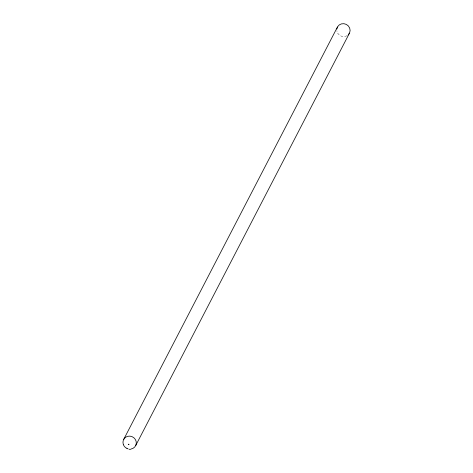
<?xml version="1.0" encoding="UTF-8"?>
<svg xmlns="http://www.w3.org/2000/svg" width="473" height="473" viewBox="0 0 473 473"><rect width="100%" height="100%" fill="white"/><g stroke="black" fill="none" stroke-linecap="round" stroke-linejoin="round"><path stroke-width="0.35" stroke-dasharray="2.37 1.77" d="M347.773 35.244A6.746 6.421 27.4 0 1 347.501 35.445M346.928 35.806A6.746 6.421 27.4 0 1 336.811 30.727"/><path stroke-width="0.71" d="M123.607 439.577L337.403 27.115M135.662 445.631L349.464 33.169M128.887 444.177L128.479 444.709M130.761 449.255L129.04 449.32M128.963 444.65L128.396 444.236M123.228 444.194A6.746 6.421 27.4 0 1 127.846 436.283A6.746 6.421 27.4 0 1 136.1 441.232A6.746 6.421 27.4 0 1 131.198 448.972M128.077 448.847A6.746 6.421 27.4 0 1 127.272 448.581M127.077 448.499A6.746 6.421 27.4 0 1 126.326 448.108M126.143 447.996A6.746 6.421 27.4 0 1 123.293 444.389M336.811 29.036A6.746 6.421 27.4 0 1 346.307 24.401A6.746 6.421 27.4 0 1 348.282 34.795"/></g></svg>
